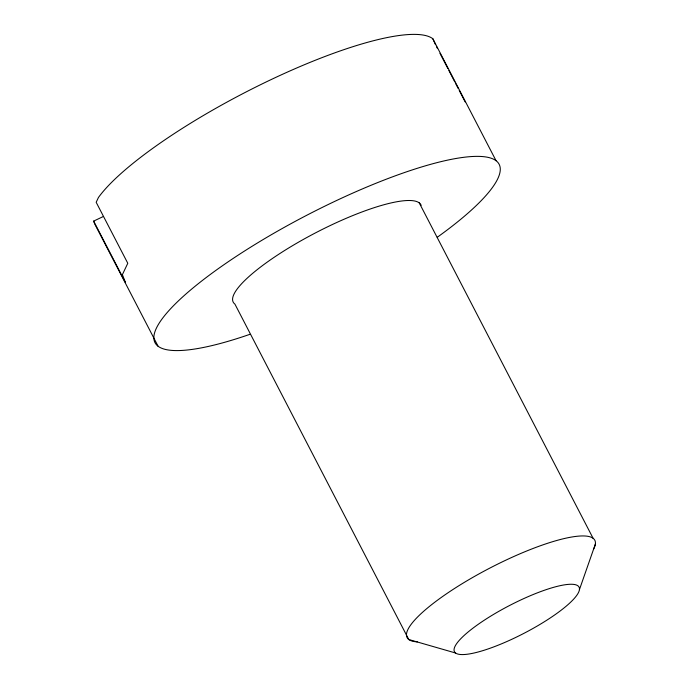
<?xml version="1.0" encoding="UTF-8"?>
<svg xmlns="http://www.w3.org/2000/svg" width="689" height="689" viewBox="0 0 689 689"><rect width="100%" height="100%" fill="white"/><g stroke="black" fill="none" stroke-linecap="round" stroke-linejoin="round"><path stroke-width="1.03" d="M579.423 589.663A70.175 15.666 -27.4 0 0 487.605 618.067A70.175 15.666 -27.4 0 0 483.247 650.519A70.175 15.666 -27.4 0 0 579.423 589.663L595.356 544.095M158.091 346.24L94.867 224.261L93.644 221.109L103.35 216.492M455.575 653L408.784 639.521L234.897 304.073A105.718 23.598 -27.4 0 1 312.367 234.527A105.718 23.598 -27.4 0 1 421.16 205.348M93.644 221.109L125.26 282.094L122.384 274.653L127.784 263.276L96.176 202.29L98.458 197.467A193.807 43.269 -27.4 0 1 270.786 79.743A193.807 43.269 -27.4 0 1 432.821 38.722L496.046 160.701M435.517 44.733L432.821 38.722M436.507 46.637L437.498 48.549M439.961 53.311L447.867 68.555M448.858 70.459L454.783 81.896M455.774 83.808L458.245 88.571M459.227 90.474L465.161 101.912M419.239 202.867L593.117 538.316M417.301 641.847A105.718 23.598 -27.4 0 1 487.476 569.329A105.718 23.598 -27.4 0 1 593.599 549.073M249.909 334.32A193.807 43.269 -27.4 0 1 184.264 295.478A193.807 43.269 -27.4 0 1 444.052 160.916A193.807 43.269 -27.4 0 1 437.257 237.274"/></g></svg>
